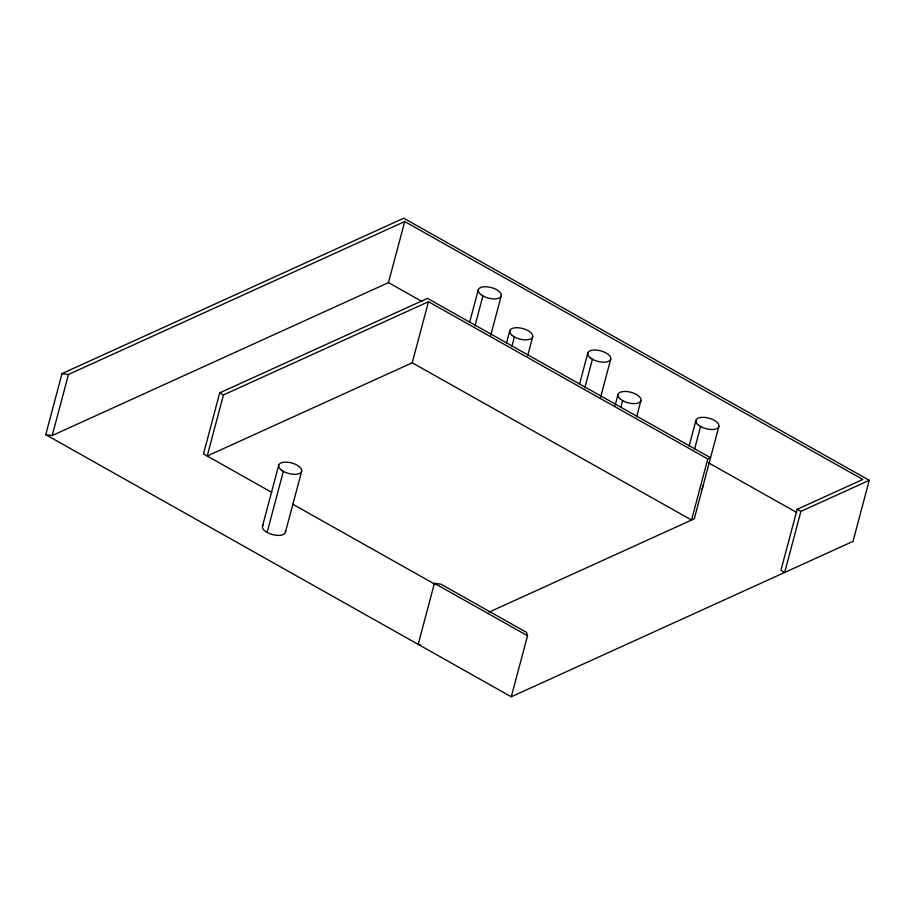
<?xml version="1.0" encoding="UTF-8"?>
<svg xmlns="http://www.w3.org/2000/svg" width="915" height="915" viewBox="0 0 915 915"><rect width="100%" height="100%" fill="white"/><g stroke="black" fill="none" stroke-linecap="round" stroke-linejoin="round"><path stroke-width="1.37" d="M45.75 434.682L62.003 373.617L403.721 218.216L869.25 480.318L852.997 541.383L511.279 696.784L45.75 434.682L52.212 435.54L388.463 282.621L404.716 221.556L862.788 479.46L797.182 509.3L780.93 570.365L784.658 572.458L800.899 511.394L869.25 480.318M52.212 435.54L68.453 374.475L404.716 221.556M707.798 458.975L428.483 301.71L223.454 394.96L207.202 456.025L412.23 362.786L691.546 520.04L707.798 458.975L710.532 457.729L427.499 298.37L219.726 392.855L203.473 453.932L271.755 492.373M262.468 526.319L278.709 465.255M267.111 532.416L283.364 471.351M285.423 532.301L301.675 471.225M412.23 362.786L428.483 301.71M469.624 322.412L478.293 289.838M474.988 325.786L482.937 295.934M490.772 335.165L501.248 295.808M511.279 696.784L527.52 635.719L526.537 632.379L440.881 584.147L434.419 583.301L418.166 644.366L420.751 644.709M506.498 343.034L509.747 330.83M511.862 346.419L514.39 336.914M527.658 355.798L532.713 336.8M579.481 384.334L587.785 353.121M584.845 387.72L592.428 359.218M600.629 397.099L610.74 359.092M615.109 405.414L618.002 394.548M620.839 407.427L622.646 400.644M636.623 416.805L640.957 400.518M689.064 446.211L695.926 420.431M694.439 449.597L700.57 426.527M718.893 426.401L694.279 518.805L489.113 612.101M62.003 373.617L68.453 374.475M797.182 509.3L800.899 511.394M388.463 282.621L422.078 301.55M708.37 462.738L796.748 512.491M219.726 392.855L223.454 394.96M434.419 583.301L527.52 635.719M292.857 504.257L435.62 584.628M285.366 530.814A11.861 5.456 14.9 0 1 272.681 534.623A11.861 5.456 14.9 0 1 263.188 525.05M702.571 485.991A11.861 5.456 14.9 0 1 701.919 488.747M281.18 469.887A11.861 5.456 14.9 0 0 300.955 472.506A11.861 5.456 14.9 0 0 288.442 462.338A11.861 5.456 14.9 0 0 281.18 469.887M620.473 399.18A11.861 5.456 14.9 0 0 640.237 401.799A11.861 5.456 14.9 0 0 627.724 391.631A11.861 5.456 14.9 0 0 620.473 399.18M590.255 357.754A11.861 5.456 14.9 0 0 610.031 360.373A11.861 5.456 14.9 0 0 597.518 350.205A11.861 5.456 14.9 0 0 590.255 357.754M512.217 335.45A11.861 5.456 14.9 0 0 531.992 338.07A11.861 5.456 14.9 0 0 519.48 327.902A11.861 5.456 14.9 0 0 512.217 335.45M480.752 294.47A11.861 5.456 14.9 0 0 500.528 297.089A11.861 5.456 14.9 0 0 488.015 286.921A11.861 5.456 14.9 0 0 480.752 294.47M698.397 425.063A11.861 5.456 14.9 0 0 718.172 427.671A11.861 5.456 14.9 0 0 705.659 417.515A11.861 5.456 14.9 0 0 698.397 425.063"/></g></svg>
